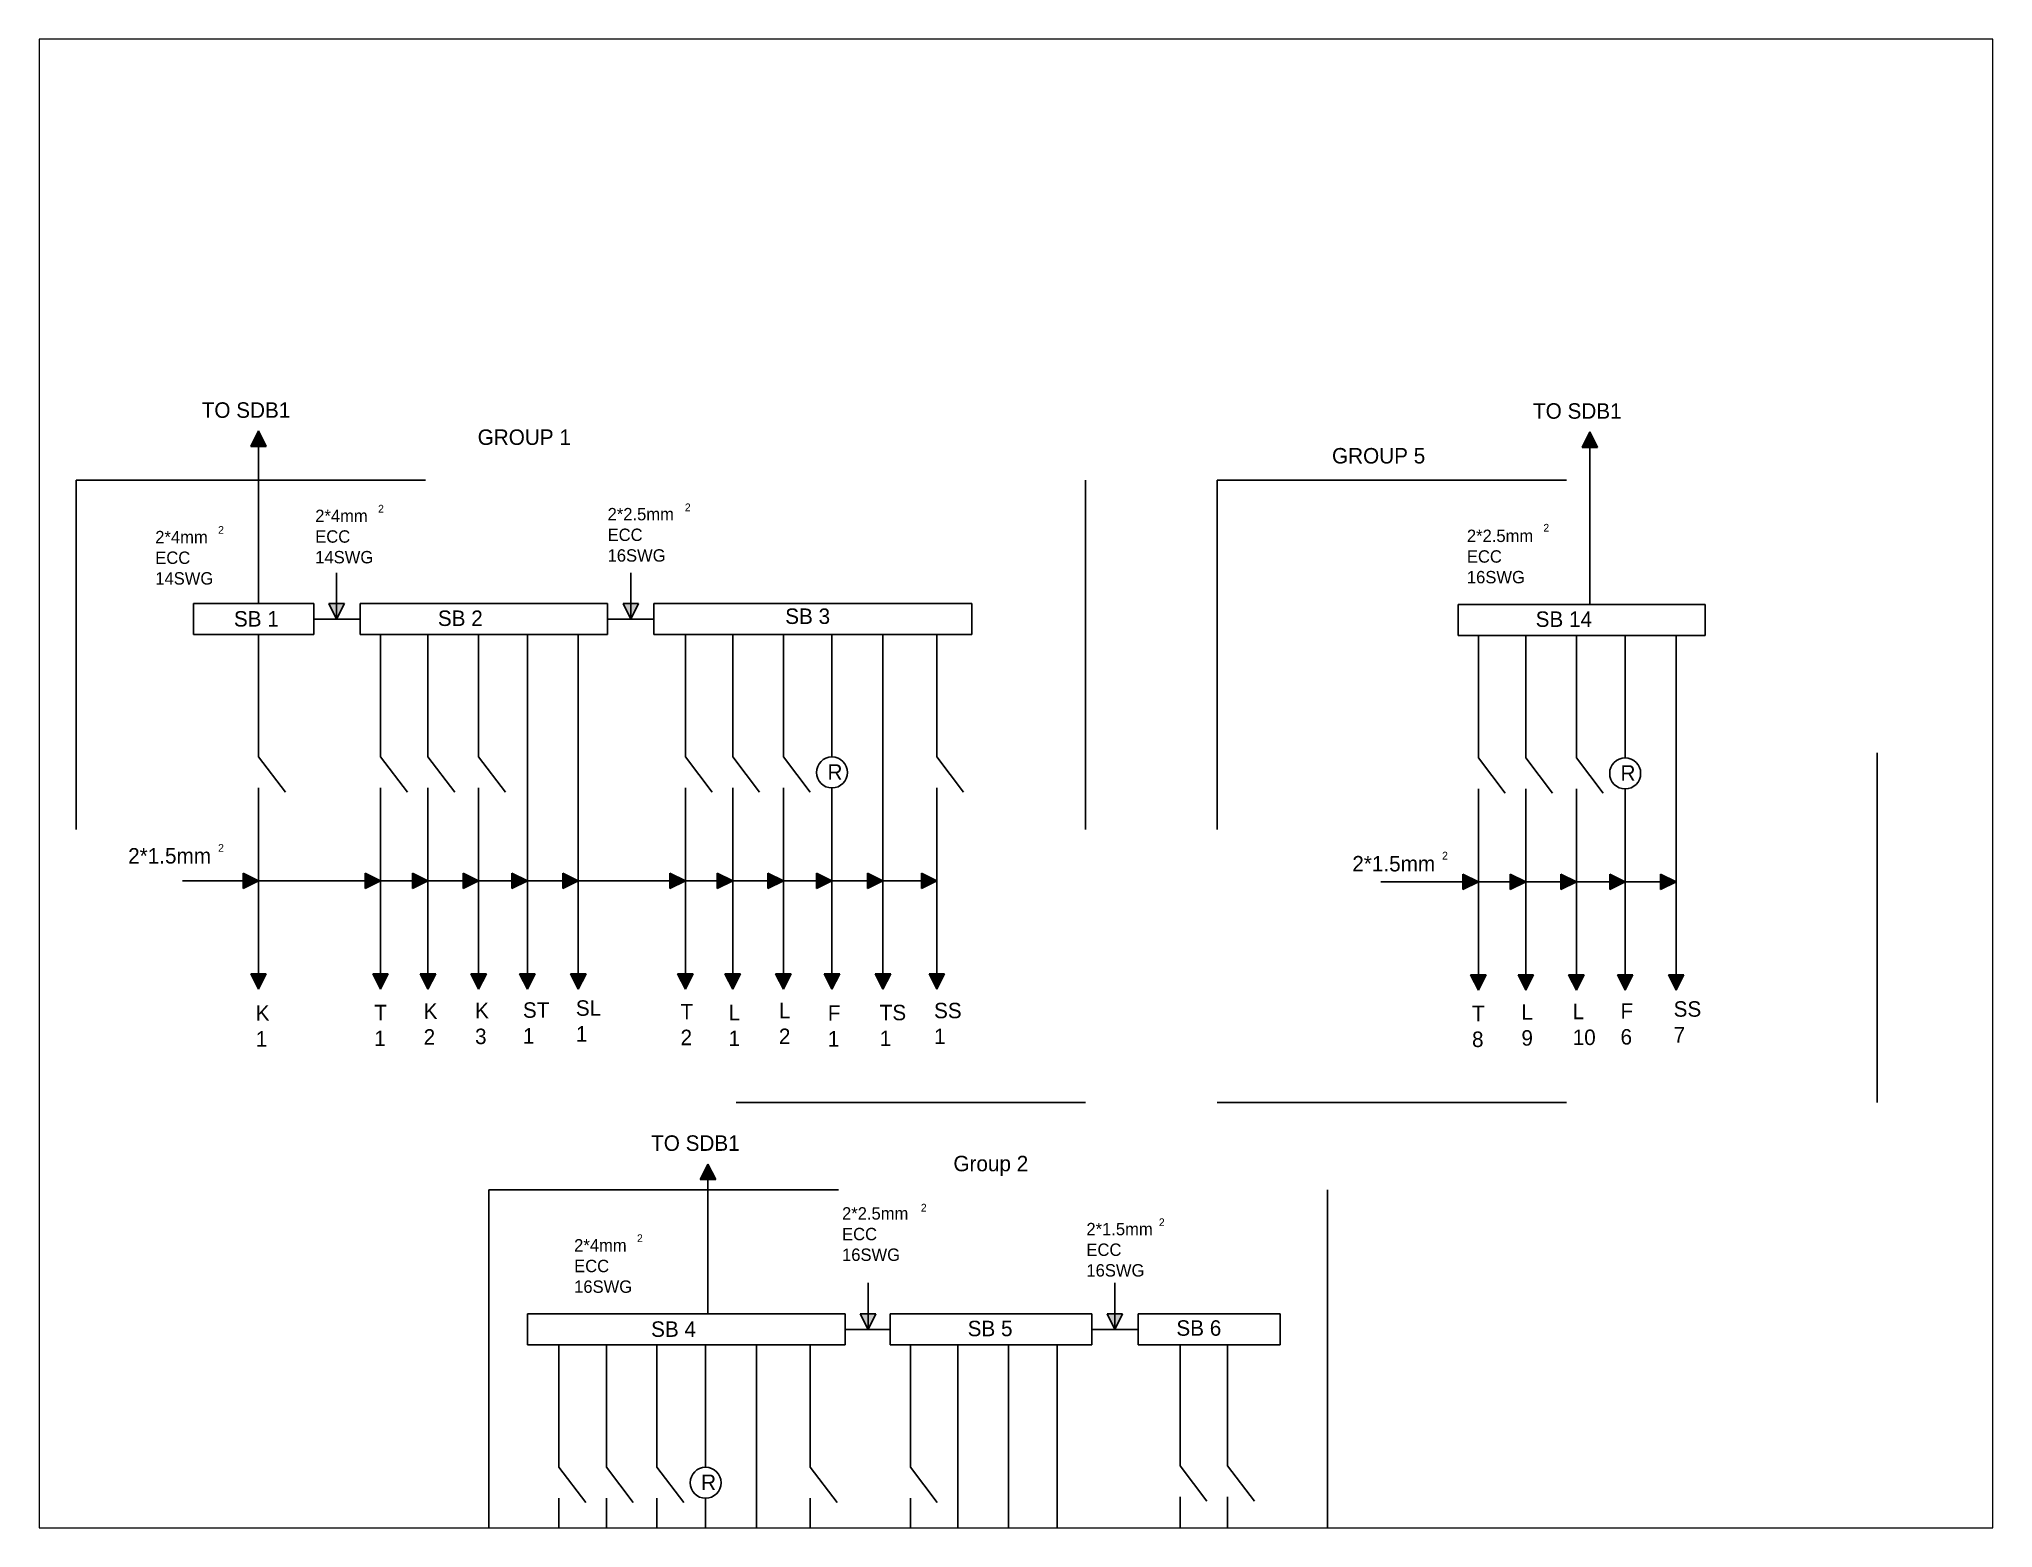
# Paper-space layout 'Layout1' of a CAD drawing. Header units: inches. Extents: x 1.05 to 9.45, y 0.8 to 7.2.
# The model-space entities are those that its viewports show. They can reach past a viewport. Long polylines and large blocks are cut down to what shows.
import ezdxf

# ---------------------------------------------------------------- set-up
doc = ezdxf.new("R2010")
doc.units = ezdxf.units.IN
doc.header["$MEASUREMENT"] = 0
doc.linetypes.add('DOT', pattern=[0.25, 0, -0.25])

msp = doc.modelspace()

# ---------------------------------------------------------------- hatches: boundary and pattern name
at = {"true_color": 0x000000}
for points in [[(25.29, 43.11), (24.79, 42.11), (25.29, 42.11), (25.79, 42.11)], [(25.29, 14.06), (24.29, 14.56), (24.29, 14.06), (24.29, 13.56)], [(33.17, 14.06), (32.17, 14.56), (32.17, 14.06), (32.17, 13.56)], [(36.23, 14.06), (35.23, 14.56), (35.23, 14.06), (35.23, 13.56)], [(39.5, 14.06), (38.5, 14.56), (38.5, 14.06), (38.5, 13.56)], [(42.65, 14.06), (41.65, 14.56), (41.65, 14.06), (41.65, 13.56)], [(45.94, 14.06), (44.94, 14.56), (44.94, 14.06), (44.94, 13.56)], [(52.85, 14.06), (51.85, 14.56), (51.85, 14.06), (51.85, 13.56)], [(55.91, 14.06), (54.91, 14.56), (54.91, 14.06), (54.91, 13.56)], [(59.18, 14.06), (58.18, 14.56), (58.18, 14.06), (58.18, 13.56)], [(62.32, 14.06), (61.32, 14.56), (61.32, 14.06), (61.32, 13.56)], [(65.61, 14.06), (64.61, 14.56), (64.61, 14.06), (64.61, 13.56)], [(69.09, 14.06), (68.09, 14.56), (68.09, 14.06), (68.09, 13.56)], [(104.06, 14), (103.06, 14.5), (103.06, 14), (103.06, 13.5)], [(107.12, 14), (106.12, 14.5), (106.12, 14), (106.12, 13.5)], [(110.39, 14), (109.39, 14.5), (109.39, 14), (109.39, 13.5)], [(113.54, 14), (112.54, 14.5), (112.54, 14), (112.54, 13.5)], [(116.83, 14), (115.83, 14.5), (115.83, 14), (115.83, 13.5)], [(25.79, 8.06), (25.29, 8.06), (24.79, 8.06), (25.29, 7.06)], [(33.67, 8.06), (33.17, 8.06), (32.67, 8.06), (33.17, 7.06)], [(36.73, 8.06), (36.23, 8.06), (35.73, 8.06), (36.23, 7.06)], [(40, 8.06), (39.5, 8.06), (39, 8.06), (39.5, 7.06)], [(43.15, 8.06), (42.65, 8.06), (42.15, 8.06), (42.65, 7.06)], [(46.44, 8.06), (45.94, 8.06), (45.44, 8.06), (45.94, 7.06)], [(53.35, 8.06), (52.85, 8.06), (52.35, 8.06), (52.85, 7.06)], [(56.41, 8.06), (55.91, 8.06), (55.41, 8.06), (55.91, 7.06)], [(59.68, 8.06), (59.18, 8.06), (58.68, 8.06), (59.18, 7.06)], [(62.82, 8.06), (62.32, 8.06), (61.82, 8.06), (62.32, 7.06)], [(66.11, 8.06), (65.61, 8.06), (65.11, 8.06), (65.61, 7.06)], [(69.59, 8.06), (69.09, 8.06), (68.59, 8.06), (69.09, 7.06)], [(104.56, 8), (104.06, 8), (103.56, 8), (104.06, 7)], [(107.62, 8), (107.12, 8), (106.62, 8), (107.12, 7)], [(110.89, 8), (110.39, 8), (109.89, 8), (110.39, 7)], [(114.04, 8), (113.54, 8), (113.04, 8), (113.54, 7)], [(117.33, 8), (116.83, 8), (116.33, 8), (116.83, 7)], [(54.31, -4.22), (53.81, -5.22), (54.31, -5.22), (54.81, -5.22)]]:
    msp.add_hatch(color=18, dxfattribs=at).paths.add_polyline_path(points)
at = {"linetype": 'DOT', "true_color": 0x000000}
msp.add_hatch(color=18, dxfattribs=at).paths.add_polyline_path([(111.26, 43.05), (110.76, 42.05), (111.26, 42.05), (111.76, 42.05)])
at = {"true_color": 0x000000}
h = msp.add_hatch(color=18, dxfattribs=at)
h.paths.add_polyline_path([(30.33, 31.96), (29.83, 31.96), (30.33, 30.96)])
h.paths.add_polyline_path([(30.83, 31.96), (30.33, 31.96), (30.33, 30.96), (30.33, 30.96)])
h.paths.add_polyline_path([(48.83, 31.96), (49.33, 30.96), (49.33, 30.96), (49.33, 31.96), (49.33, 31.96)])
h.paths.add_polyline_path([(49.83, 31.96), (49.33, 31.96), (49.33, 30.96)])
h = msp.add_hatch(color=18, dxfattribs=at)
h.paths.add_polyline_path([(35.08, -77.66), (35.08, -77.66), (34.58, -77.66), (35.08, -78.66), (35.08, -78.66)])
h.paths.add_polyline_path([(35.58, -77.66), (35.08, -77.66), (35.08, -78.66)])
h.paths.add_polyline_path([(56.25, -77.66), (56.25, -77.66), (55.75, -77.66), (56.25, -78.66), (56.25, -78.66)])
h.paths.add_polyline_path([(56.75, -77.66), (56.25, -77.66), (56.25, -78.66)])
h.paths.add_polyline_path([(87.42, -77.66), (87.42, -77.66), (86.92, -77.66), (87.42, -78.66), (87.42, -78.66)])
h.paths.add_polyline_path([(87.92, -77.66), (87.42, -77.66), (87.42, -78.66)])
h.paths.add_polyline_path([(64.65, -13.9), (64.65, -13.9), (64.15, -13.9), (64.65, -14.9), (64.65, -14.9)])
h.paths.add_polyline_path([(65.15, -13.9), (64.65, -13.9), (64.65, -14.9)])
h.paths.add_polyline_path([(81.09, -13.9), (80.59, -13.9), (80.59, -14.9)])
h.paths.add_polyline_path([(80.59, -13.9), (80.59, -13.9), (80.09, -13.9), (80.59, -14.9), (80.59, -14.9)])

# ---------------------------------------------------------------- linework, layer by layer
for p, q in [((24.79, 42.11), (25.29, 43.11)), ((25.29, 43.11), (25.79, 42.11)), ((110.76, 42.05), (111.26, 43.05)), ((111.26, 43.05), (111.76, 42.05)), ((25.29, 42.11), (24.79, 42.11)), ((25.29, 31.96), (25.29, 42.11)), ((25.29, 42.11), (25.79, 42.11)), ((111.26, 42.05), (110.76, 42.05)), ((111.26, 31.9), (111.26, 42.05)), ((111.26, 42.05), (111.76, 42.05)), ((30.33, 30.96), (30.33, 33.96)), ((49.33, 30.96), (49.33, 33.96)), ((21.09, 31.96), (28.87, 31.96)), ((21.09, 29.96), (21.09, 31.96)), ((23.06, 31.96), (23.06, 31.96)), ((28.87, 31.96), (28.87, 29.96)), ((29.83, 31.96), (30.33, 30.96)), ((29.83, 31.96), (30.33, 31.96)), ((30.33, 30.96), (30.83, 31.96)), ((30.33, 31.96), (30.83, 31.96)), ((30.83, 31.96), (30.83, 31.96)), ((31.86, 31.96), (31.86, 29.96)), ((31.86, 31.96), (47.82, 31.96)), ((47.82, 31.96), (47.82, 29.96)), ((48.83, 31.96), (49.33, 30.96)), ((48.83, 31.96), (49.33, 31.96)), ((49.33, 30.96), (49.83, 31.96)), ((49.33, 31.96), (49.83, 31.96)), ((49.83, 31.96), (49.83, 31.96)), ((50.82, 30.96), (50.82, 31.96)), ((50.82, 31.96), (71.34, 31.96)), ((71.34, 31.96), (71.34, 29.96)), ((102.75, 31.9), (102.75, 29.9)), ((102.75, 31.9), (118.7, 31.9)), ((118.7, 31.9), (118.7, 29.9)), ((28.87, 30.96), (31.86, 30.96)), ((47.82, 30.96), (50.82, 30.96)), ((50.82, 30.96), (50.82, 29.96)), ((28.87, 29.96), (21.09, 29.96)), ((21.09, 29.96), (24.98, 29.96)), ((25.29, 22.06), (25.29, 29.96)), ((31.86, 29.96), (47.82, 29.96)), ((33.17, 22.06), (33.17, 29.96)), ((36.23, 22.06), (36.23, 29.96)), ((39.5, 22.06), (39.5, 29.96)), ((42.65, 8.06), (42.65, 29.96)), ((45.94, 8.06), (45.94, 29.96)), ((50.82, 29.96), (71.34, 29.96)), ((52.85, 22.06), (52.85, 29.96)), ((55.91, 22.06), (55.91, 29.96)), ((59.18, 22.06), (59.18, 29.96)), ((62.32, 22.06), (62.32, 29.96)), ((65.61, 8.06), (65.61, 29.96)), ((69.09, 22.06), (69.09, 29.96)), ((102.75, 29.9), (118.7, 29.9)), ((104.06, 22), (104.06, 29.9)), ((107.12, 22), (107.12, 29.9)), ((110.39, 22), (110.39, 29.9)), ((113.54, 22), (113.54, 29.9)), ((116.83, 8), (116.83, 29.9)), ((25.29, 22.06), (27.02, 19.78)), ((33.17, 22.06), (34.9, 19.78)), ((36.23, 22.06), (37.97, 19.78)), ((39.5, 22.06), (41.24, 19.78)), ((52.85, 22.06), (54.58, 19.78)), ((55.91, 22.06), (57.64, 19.78)), ((59.18, 22.06), (60.91, 19.78)), ((69.09, 22.06), (70.82, 19.78)), ((104.06, 22), (105.79, 19.72)), ((107.12, 22), (108.85, 19.72)), ((110.39, 22), (112.12, 19.72)), ((25.29, 20.06), (25.29, 8.06)), ((33.17, 20.06), (33.17, 8.06)), ((36.23, 20.06), (36.23, 8.06)), ((39.5, 20.06), (39.5, 8.06)), ((52.85, 20.06), (52.85, 8.06)), ((55.91, 20.06), (55.91, 8.06)), ((59.18, 20.06), (59.18, 8.06)), ((62.32, 8.06), (62.32, 20.06)), ((69.09, 20.06), (69.09, 8.06)), ((104.06, 20), (104.06, 8)), ((107.12, 20), (107.12, 8)), ((110.39, 20), (110.39, 8)), ((113.54, 8), (113.54, 20)), ((25.29, 14.06), (20.38, 14.06)), ((23.66, 14.06), (24.16, 14.06)), ((24.16, 14.06), (24.66, 14.06)), ((24.29, 14.56), (25.29, 14.06)), ((24.29, 14.56), (24.29, 14.06)), ((25.29, 14.06), (24.29, 13.56)), ((24.29, 14.06), (24.29, 13.56)), ((25.29, 14.06), (69.09, 14.06)), ((32.17, 14.56), (33.17, 14.06)), ((32.17, 14.56), (32.17, 14.06)), ((33.17, 14.06), (32.17, 13.56)), ((32.17, 14.06), (32.17, 13.56)), ((35.23, 14.56), (36.23, 14.06)), ((35.23, 14.56), (35.23, 14.06)), ((36.23, 14.06), (35.23, 14.06)), ((36.23, 14.06), (35.23, 13.56)), ((35.23, 14.06), (35.23, 13.56)), ((38.5, 14.56), (39.5, 14.06)), ((38.5, 14.56), (38.5, 14.06)), ((39.5, 14.06), (38.5, 14.06)), ((39.5, 14.06), (38.5, 13.56)), ((38.5, 14.06), (38.5, 13.56)), ((41.65, 14.56), (42.65, 14.06)), ((41.65, 14.56), (41.65, 14.06)), ((42.65, 14.06), (41.65, 14.06)), ((42.65, 14.06), (41.65, 13.56)), ((41.65, 14.06), (41.65, 13.56)), ((44.94, 14.56), (45.94, 14.06)), ((44.94, 14.56), (44.94, 14.06)), ((45.94, 14.06), (44.94, 13.56)), ((44.94, 14.06), (44.94, 13.56)), ((51.85, 14.56), (52.85, 14.06)), ((51.85, 14.56), (51.85, 14.06)), ((52.85, 14.06), (51.85, 13.56)), ((51.85, 14.06), (51.85, 13.56)), ((54.91, 14.56), (55.91, 14.06)), ((54.91, 14.56), (54.91, 14.06)), ((55.91, 14.06), (54.91, 13.56)), ((54.91, 14.06), (54.91, 13.56)), ((58.18, 14.56), (59.18, 14.06)), ((58.18, 14.56), (58.18, 14.06)), ((59.18, 14.06), (58.18, 13.56)), ((58.18, 14.06), (58.18, 13.56)), ((61.32, 14.56), (62.32, 14.06)), ((61.32, 14.56), (61.32, 14.06)), ((62.32, 14.06), (61.32, 13.56)), ((61.32, 14.06), (61.32, 13.56)), ((64.61, 14.56), (65.61, 14.06)), ((64.61, 14.56), (64.61, 14.06)), ((65.61, 14.06), (64.61, 13.56)), ((64.61, 14.06), (64.61, 13.56)), ((68.09, 14.56), (69.09, 14.06)), ((68.09, 14.56), (68.09, 14.06)), ((69.09, 14.06), (68.09, 13.56)), ((68.09, 14.06), (68.09, 13.56)), ((116.83, 14), (97.76, 14)), ((103.06, 14.5), (104.06, 14)), ((103.06, 14.5), (103.06, 14)), ((104.06, 14), (103.06, 13.5)), ((103.06, 14), (103.06, 13.5)), ((106.12, 14.5), (107.12, 14)), ((106.12, 14.5), (106.12, 14)), ((107.12, 14), (106.12, 14)), ((107.12, 14), (106.12, 13.5)), ((106.12, 14), (106.12, 13.5)), ((109.39, 14.5), (110.39, 14)), ((109.39, 14.5), (109.39, 14)), ((110.39, 14), (109.39, 14)), ((110.39, 14), (109.39, 13.5)), ((109.39, 14), (109.39, 13.5)), ((112.54, 14.5), (113.54, 14)), ((112.54, 14.5), (112.54, 14)), ((113.54, 14), (112.54, 14)), ((113.54, 14), (112.54, 13.5)), ((112.54, 14), (112.54, 13.5)), ((115.83, 14.5), (116.83, 14)), ((115.83, 14.5), (115.83, 14)), ((116.83, 14), (115.83, 13.5)), ((115.83, 14), (115.83, 13.5)), ((25.29, 8.06), (24.79, 8.06)), ((25.29, 7.06), (24.79, 8.06)), ((25.29, 8.06), (25.79, 8.06)), ((25.29, 7.06), (25.79, 8.06)), ((33.17, 8.06), (32.67, 8.06)), ((33.17, 7.06), (32.67, 8.06)), ((33.17, 8.06), (33.67, 8.06)), ((33.17, 7.06), (33.67, 8.06)), ((36.23, 8.06), (35.73, 8.06)), ((36.23, 7.06), (35.73, 8.06)), ((36.23, 8.06), (36.73, 8.06)), ((36.23, 7.06), (36.73, 8.06)), ((39.5, 8.06), (39, 8.06)), ((39.5, 7.06), (39, 8.06)), ((39.5, 8.06), (40, 8.06)), ((39.5, 7.06), (40, 8.06)), ((42.65, 8.06), (42.15, 8.06)), ((42.65, 7.06), (42.15, 8.06)), ((42.65, 8.06), (43.15, 8.06)), ((42.65, 7.06), (43.15, 8.06)), ((45.94, 8.06), (45.44, 8.06)), ((45.94, 7.06), (45.44, 8.06)), ((45.94, 8.06), (46.44, 8.06)), ((45.94, 7.06), (46.44, 8.06)), ((52.85, 8.06), (52.35, 8.06)), ((52.85, 7.06), (52.35, 8.06)), ((52.85, 8.06), (53.35, 8.06)), ((52.85, 7.06), (53.35, 8.06)), ((55.91, 8.06), (55.41, 8.06)), ((55.91, 7.06), (55.41, 8.06)), ((55.91, 8.06), (56.41, 8.06)), ((55.91, 7.06), (56.41, 8.06)), ((59.18, 8.06), (58.68, 8.06)), ((59.18, 7.06), (58.68, 8.06)), ((59.18, 8.06), (59.68, 8.06)), ((59.18, 7.06), (59.68, 8.06)), ((62.32, 8.06), (61.82, 8.06)), ((62.32, 7.06), (61.82, 8.06)), ((62.32, 8.06), (62.82, 8.06)), ((62.32, 7.06), (62.82, 8.06)), ((65.61, 8.06), (65.11, 8.06)), ((65.61, 7.06), (65.11, 8.06)), ((65.61, 8.06), (66.11, 8.06)), ((65.61, 7.06), (66.11, 8.06)), ((69.09, 8.06), (68.59, 8.06)), ((69.09, 7.06), (68.59, 8.06)), ((69.09, 8.06), (69.59, 8.06)), ((69.09, 7.06), (69.59, 8.06)), ((104.06, 8), (103.56, 8)), ((104.06, 7), (103.56, 8)), ((104.06, 8), (104.56, 8)), ((104.06, 7), (104.56, 8)), ((107.12, 8), (106.62, 8)), ((107.12, 7), (106.62, 8)), ((107.12, 8), (107.62, 8)), ((107.12, 7), (107.62, 8)), ((110.39, 8), (109.89, 8)), ((110.39, 7), (109.89, 8)), ((110.39, 8), (110.89, 8)), ((110.39, 7), (110.89, 8)), ((113.54, 8), (113.04, 8)), ((113.54, 7), (113.04, 8)), ((113.54, 8), (114.04, 8)), ((113.54, 7), (114.04, 8)), ((116.83, 8), (116.33, 8)), ((116.83, 7), (116.33, 8)), ((116.83, 8), (117.33, 8)), ((116.83, 7), (117.33, 8)), ((53.81, -5.22), (54.31, -4.22)), ((54.31, -4.22), (54.81, -5.22)), ((54.31, -5.22), (53.81, -5.22)), ((54.31, -13.9), (54.31, -5.22)), ((54.31, -5.22), (54.81, -5.22)), ((64.65, -14.9), (64.65, -11.9)), ((80.59, -14.9), (80.59, -11.9)), ((42.65, -13.9), (63.18, -13.9)), ((42.65, -14.9), (42.65, -13.9)), ((42.65, -14.9), (42.65, -15.9)), ((63.18, -13.9), (63.18, -15.9)), ((63.18, -14.9), (66.07, -14.9)), ((64.15, -13.9), (64.65, -14.9)), ((64.15, -13.9), (64.65, -13.9)), ((64.65, -14.9), (65.15, -13.9)), ((64.65, -13.9), (65.15, -13.9)), ((65.15, -13.9), (65.15, -13.9)), ((66.07, -13.9), (66.07, -15.9)), ((66.07, -13.9), (79.1, -13.9)), ((79.1, -13.9), (79.1, -15.9)), ((79.1, -14.9), (82.1, -14.9)), ((80.09, -13.9), (80.59, -14.9)), ((80.09, -13.9), (80.59, -13.9)), ((80.59, -14.9), (81.09, -13.9)), ((80.59, -13.9), (81.09, -13.9)), ((81.09, -13.9), (81.09, -13.9)), ((82.1, -14.9), (82.1, -13.9)), ((82.1, -13.9), (91.27, -13.9)), ((82.1, -15.9), (82.1, -14.9)), ((91.27, -13.9), (91.27, -15.9)), ((42.65, -15.9), (63.18, -15.9)), ((44.68, -23.8), (44.68, -15.9)), ((47.75, -23.8), (47.75, -15.9)), ((51.02, -23.8), (51.02, -15.9)), ((54.16, -23.8), (54.16, -15.9)), ((57.45, -37.8), (57.45, -15.9)), ((60.92, -23.8), (60.92, -15.9)), ((66.07, -15.9), (79.1, -15.9)), ((67.38, -23.79), (67.38, -15.9)), ((70.44, -37.79), (70.44, -15.9)), ((73.71, -37.79), (73.71, -15.9)), ((76.86, -37.79), (76.86, -15.9)), ((91.27, -15.9), (82.1, -15.9)), ((84.8, -23.7), (84.8, -15.9)), ((87.86, -23.7), (87.86, -15.9)), ((44.68, -23.8), (46.42, -26.08)), ((47.75, -23.8), (49.48, -26.08)), ((51.02, -23.8), (52.75, -26.08)), ((60.92, -23.8), (62.65, -26.08)), ((67.38, -23.79), (69.12, -26.07)), ((84.8, -23.7), (86.53, -25.98)), ((87.86, -23.7), (89.6, -25.98)), ((44.68, -25.8), (44.68, -37.8)), ((47.75, -25.8), (47.75, -37.8)), ((51.02, -25.8), (51.02, -37.8)), ((54.16, -37.8), (54.16, -25.8)), ((60.92, -25.8), (60.92, -37.8)), ((67.38, -25.79), (67.38, -37.79)), ((84.8, -25.7), (84.8, -37.7)), ((87.86, -25.7), (87.86, -37.7))]:
    msp.add_line(p, q)
at = {"linetype": 'DOT'}
for p, q in [((13.51, 39.94), (78.7, 39.94)), ((13.51, 39.94), (13.51, -0.24)), ((78.7, 39.94), (78.7, -0.24)), ((87.19, 39.94), (129.82, 39.94)), ((87.19, 39.94), (87.19, -0.24)), ((129.82, -0.24), (129.82, 39.94)), ((78.7, -0.24), (13.51, -0.24)), ((87.19, -0.24), (129.82, -0.24)), ((40.17, -5.89), (94.32, -5.89)), ((40.17, -5.89), (40.17, -52.59)), ((94.32, -5.89), (94.32, -52.59))]:
    msp.add_line(p, q, dxfattribs=at)
for centre in [(62.32, 21.06), (113.54, 21), (54.16, -24.8)]:
    msp.add_circle(centre, 1)
for p in [(24.29, 14.06), (32.17, 14.06), (35.23, 14.06), (35.23, 14.06), (38.5, 14.06), (41.65, 14.06), (44.94, 14.06), (51.85, 14.06), (54.91, 14.06), (58.18, 14.06), (61.32, 14.06), (64.61, 14.06), (68.09, 14.06), (103.06, 14), (106.12, 14), (106.12, 14), (109.39, 14), (112.54, 14), (115.83, 14)]:
    msp.add_point(p)

# ---------------------------------------------------------------- texts
at = {"attachment_point": 1}
for s, insert, char_height, width in [('TO SDB1', (21.62, 44.96), 1, 7.4289), ('TO SDB1', (107.59, 44.9), 1, 7.4289), ('GROUP 1', (39.44, 43.21), 1, 8.4485), ('GROUP 5', (94.61, 42.01), 1, 8.4485), ('\\pi-2.4,l2.4,t2.4;2*4mm\\PECC\\P14SWG', (28.95, 38.03), 0.8, 8.2551), ('{\\H0.5x;2}', (33.01, 38.34), 1, 1.9675), ('\\pi-2.4,l2.4,t2.4;2*2.5mm\\PECC\\P16SWG', (47.83, 38.14), 0.8, 8.2551), ('{\\H0.5x;2}', (52.82, 38.43), 1, 1.9675), ('\\pi-2.4,l2.4,t2.4;2*4mm\\PECC\\P14SWG', (18.62, 36.66), 0.8, 8.2551), ('{\\H0.5x;2}', (22.68, 36.97), 1, 1.9675), ('\\pi-2.4,l2.4,t2.4;2*2.5mm\\PECC\\P16SWG', (103.32, 36.74), 0.8, 8.2551), ('{\\H0.5x;2}', (108.26, 37.11), 1, 1.9675), ('SB 3', (59.3, 31.65), 1, 3.7182), ('SB 1', (23.7, 31.48), 1, 3.7182), ('SB 2', (36.87, 31.52), 1, 3.7182), ('SB 14', (107.76, 31.46), 1, 4.8554), ('R', (62.03, 21.59), 1, 1.3228), ('R', (113.24, 21.53), 1, 1.3228), ('{\\H0.5x;2}', (22.68, 16.44), 1, 1.9675), ('\\pi-3,l3,t3;2*1.5mm', (16.87, 16.18), 1, 8.2551), ('\\pi-3,l3,t3;2*1.5mm', (95.92, 15.67), 1, 8.2551), ('{\\H0.5x;2}', (101.72, 15.94), 1, 1.9675), ('SL\\P1', (45.78, 6.35), 1, 3.7182), ('K\\P1', (25.11, 6.03), 1, 3.7182), ('T\\P1', (32.76, 6.06), 1, 3.7182), ('K\\P2', (35.95, 6.15), 1, 3.7182), ('K\\P3', (39.27, 6.19), 1, 3.7182), ('ST\\P1', (42.36, 6.22), 1, 3.7182), ('T\\P2', (52.54, 6.12), 1, 3.7182), ('L\\P1', (55.64, 6.06), 1, 3.7182), ('L\\P2', (58.89, 6.19), 1, 3.7182), ('F\\P1', (62.05, 6.03), 1, 3.7182), ('TS\\P1', (65.4, 6.06), 1, 3.7182), ('SS\\P1', (68.91, 6.19), 1, 3.7182), ('T\\P8', (103.65, 6), 1, 3.7182), ('L\\P9', (106.84, 6.09), 1, 3.7182), ('L\\P10', (110.15, 6.13), 1, 3.7182), ('F\\P6', (113.24, 6.16), 1, 3.7182), ('SS\\P7', (116.67, 6.29), 1, 3.7182), ('TO SDB1', (50.64, -2.37), 1, 7.4289), ('Group 2', (70.16, -3.69), 1, 9.765), ('\\pi-2.4,l2.4,t2.4;2*2.5mm\\PECC\\P16SWG', (62.97, -7.01), 0.8, 8.2551), ('{\\H0.5x;2}', (68.06, -6.79), 1, 1.9675), ('{\\H0.5x;2}', (49.73, -8.76), 1, 1.9675), ('\\pi-2.4,l2.4,t2.4;2*1.5mm\\PECC\\P16SWG', (78.75, -8.02), 0.8, 8.2551), ('{\\H0.5x;2}', (83.43, -7.73), 1, 1.9675), ('\\pi-2.4,l2.4,t2.4;2*4mm\\PECC\\P16SWG', (45.67, -9.07), 0.8, 8.2551), ('SB 4', (50.64, -14.38), 1, 3.7182), ('SB 5', (71.08, -14.34), 1, 3.7182), ('SB 6', (84.56, -14.31), 1, 3.7182), ('R', (53.87, -24.27), 1, 1.3228)]:
    msp.add_mtext(s, dxfattribs=dict(at, insert=insert, char_height=char_height, width=width))

psp = doc.layouts.get("Layout1")

# ---------------------------------------------------------------- viewports
at = {"layer": '0'}
psp.add_viewport(center=(5.25, 4), size=(8.4, 6.4), view_center_point=(74.2028, 20.3485), view_height=96.13024, dxfattribs=at)

doc.saveas('drawing.dxf')
